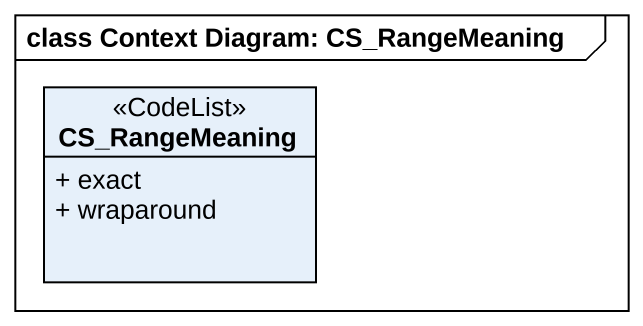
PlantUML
@startuml
mainframe class Context Diagram: CS_RangeMeaning
hide circle
hide empty members
skinparam classAttributeIconSize 0
class CS_RangeMeaning <<CodeList>> {
  + exact
  + wraparound
}
@enduml
